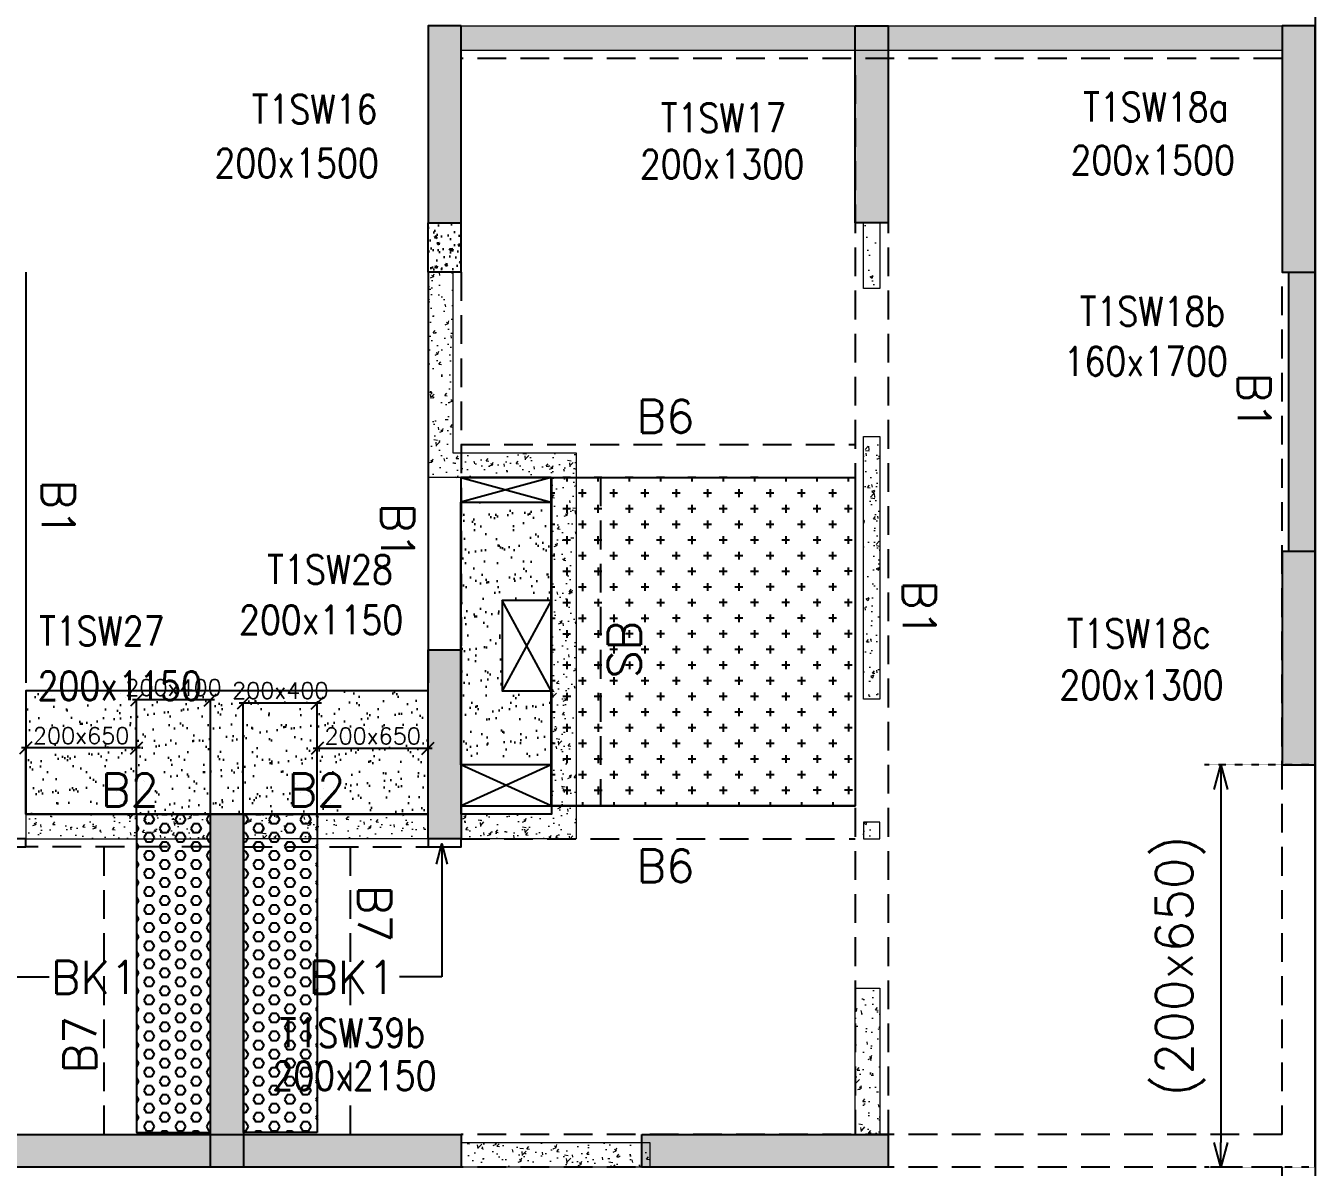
# Model space of a CAD drawing. Header units: millimetres. Extents: x 1078357 to 2594950, y -4969473 to -4636555.
# Drawn here: x 1266897 to 1274748, y -4659484 to -4652534 of the extents above; entities that cross this region are included whole.
import ezdxf

# ---------------------------------------------------------------- set-up
doc = ezdxf.new("R2010")
doc.units = ezdxf.units.MM
doc.header["$PDMODE"] = 35
for name, pattern in [('CENTER', [2, 1.25, -0.25, 0.25, -0.25]), ('CONTINOUS', [0]), ('DOT', [0.25, 0, -0.25]), ('HIDDEN', [0.375, 0.25, -0.125]), ('New Retail block$0$CONTINOUS', [0])]:
    doc.linetypes.add(name, pattern=pattern)
doc.layers.get('0').update_dxf_attribs({"lineweight": 0})
doc.layers.get('Defpoints').update_dxf_attribs({"lineweight": 0})
for name, color, linetype, lineweight in [('A-_ANOTDIMA_D-', 6, 'Continuous', 13), ('COL. NO.', 30, 'Continuous', 25), ('COL. SIZE', 7, 'Continuous', 25), ('DIM', 9, 'Continuous', 25), ('HATCH', 8, 'Continuous', 30), ('RCC UPSTAND', 43, 'Continuous', 30), ('S-NON STR RCC WALL', 8, 'Continuous', 0)]:
    doc.layers.add(name, color=color, linetype=linetype, lineweight=lineweight)
for name, color, linetype in [('B-200x325', 201, 'HIDDEN'), ('B-200x375', 41, 'HIDDEN'), ('B-200x450', 52, 'HIDDEN'), ('B-200x650', 241, 'HIDDEN'), ('B-300xSLAB THK.', 151, 'Continuous'), ('BK1-200x650', 241, 'HIDDEN'), ('DC BEAM NO.', 7, 'Continuous'), ('DROP SLAB', 8, 'Continuous'), ('EXPANSION JOINT', 10, 'HIDDEN'), ('NON STR. RCC WALL', 6, 'Continuous'), ('S-COLUMN_SHEAR WALL', 1, 'Continuous'), ('S-DIM', 2, 'Continuous'), ('S-PROJECTION', 54, 'New Retail block$0$CONTINOUS'), ('SLAB FOLD', 8, 'Continuous'), ('UP TO 3FRS', 1, 'Continuous')]:
    doc.layers.add(name, color=color, linetype=linetype)
doc.styles.add('Roman', font='romans')
doc.styles.add('ROMANS', font='romans.shx', dxfattribs={"width": 0.85})
doc.dimstyles.new('HARESH', dxfattribs={"dimtxt": 150, "dimasz": 75, "dimexe": 0, "dimexo": 0, "dimgap": 25, "dimtad": 1, "dimdec": 0, "dimdsep": 46, "dimtxsty": 'Roman', "dimblk": 'OBLIQUE', "dimcen": 225, "dimdle": 25, "dimclrd": 2, "dimclre": 2, "dimclrt": 7, "dimadec": 8, "dimazin": 1, "dimtfac": 1, "dimtdec": 0, "dimtmove": 0, "dimatfit": 0, "dimfxl": 1, "dimlwd": -1, "dimlwe": -1, "dimarcsym": 0})
pattern_1 = [(50, (-5109198.82, 23483864.79), (182.184669, -15.93908554), [19.05, -209.55]), (355, (-5109198.82, 23483864.79), (-35.2434214, 191.0568452), [15.24, -167.6405842]), (100.4514447, (-5109183.63, 23483863.46), (146.9412471, 175.1177519), [16.1900088, -178.0902446]), (46.1842, (-5109198.82, 23483915.59), (271.0790409, -42.042328), [28.575, -314.325]), (96.6355576, (-5109176.23, 23483912.08), (237.404134, 247.4261246), [24.2850231, -267.1356082]), (351.1841512, (-5109198.82, 23483915.6), (237.404134, 247.4261246), [22.859967, -251.459732]), (21, (-5109173.42, 23483902.89), (151.6143913, -102.2651982), [19.05, -209.55]), (326, (-5109173.42, 23483902.89), (61.8020283, 184.1879661), [15.24, -167.64]), (71.451445, (-5109160.78, 23483894.36), (213.4164193, 81.9227689), [16.1900088, -178.0899376]), (37.5, (-5109198.816, 23483864.786), (3.08860325, 84.55503887), [0, -165.608, 0, -170.18, 0, -168.275]), (7.5, (-5109198.82, 23483864.79), (66.8196625, 100.18057482), [0, -97.028, 0, -161.798, 0, -64.135]), (327.5, (-5109255.46, 23483864.786), (135.59059517, -5.728744), [0, -63.5, 0, -198.12, 0, -262.89]), (317.5, (-5109280.86, 23483864.79), (148.1291814, 25.42649103), [0, -82.55, 0, -131.572, 0, -186.69])]
pattern_2 = [(180, (1232896.74, -4470529.36), (-7e-15, -54.992613), [31.75, -63.5]), (300, (1232896.74, -4470529.36), (47.625, 27.496307), [31.75, -63.5]), (240, (1232864.99, -4470529.36), (47.625, -27.496307), [31.75, -63.5])]

# ---------------------------------------------------------------- blocks, each defined once
blk = doc.blocks.new('_Open30')
at = {"color": 0, "linetype": 'ByBlock', "lineweight": -2}
for p, q in [((-1, 0.268), (0, 0)), ((0, 0), (-1, -0.268)), ((0, 0), (-1, 0))]:
    blk.add_line(p, q, dxfattribs=at)
blk = doc.blocks.new('*D1226')
at = {"layer": 'Defpoints', "color": 0, "linetype": 'CONTINOUS', "ltscale": 0.5, "transparency": 16777216}
for p in [(1274746.9, -4657034.3, 0), (1274172.9, -4659484.3), (1274746.9, -4659484.3, 0)]:
    blk.add_point(p, dxfattribs=at)
at = {"layer": 'S-DIM', "color": 2, "linetype": 'DOT', "ltscale": 0.5, "transparency": 16777216}
for p, q in [((1274746.9, -4657034.3), (1274072.9, -4657034.3)), ((1274746.9, -4659484.3), (1274072.9, -4659484.3))]:
    blk.add_line(p, q, dxfattribs=at)
at = {"layer": 'S-DIM', "color": 2, "linetype": 'CONTINOUS', "ltscale": 0.5, "transparency": 16777216}
blk.add_line((1274172.9, -4657184.3), (1274172.9, -4659334.3), dxfattribs=at)
at = {"layer": 'S-DIM', "color": 2, "linetype": 'CONTINOUS', "ltscale": 0.5, "transparency": 16777216, "xscale": 150, "yscale": 150, "zscale": 150}
for p, rotation in [((1274172.9, -4657034.3), 90), ((1274172.9, -4659484.3), 270)]:
    blk.add_blockref('_Open30', p, dxfattribs=dict(at, rotation=rotation))
at = {"layer": 'S-DIM', "color": 7, "linetype": 'CONTINOUS', "ltscale": 0.5, "transparency": 16777216, "insert": (1273926.4, -4658259.3), "char_height": 225, "attachment_point": 5, "rotation": 90, "style": 'Roman'}
blk.add_mtext('(200x650)', dxfattribs=at)
blk = doc.blocks.new('_Oblique')
at = {"color": 0, "linetype": 'ByBlock', "lineweight": -2}
blk.add_line((-0.5, -0.5), (0.5, 0.5), dxfattribs=at)
blk = doc.blocks.new('*D1268')
at = {"layer": 'Defpoints', "color": 0, "ltscale": 700, "transparency": 16777216}
for p in [(1267571.3, -4656638.8), (1267571.3, -4657333.8, 0), (1268021.4, -4657333.8, 0)]:
    blk.add_point(p, dxfattribs=at)
at = {"layer": 'DIM', "color": 2, "ltscale": 700, "transparency": 16777216}
for p, q in [((1268046.4, -4656638.8), (1267546.3, -4656638.8)), ((1267571.3, -4657333.8), (1267571.3, -4656638.8)), ((1268021.4, -4657333.8), (1268021.4, -4656638.8))]:
    blk.add_line(p, q, dxfattribs=at)
at = {"layer": 'DIM', "color": 2, "ltscale": 700, "transparency": 16777216, "xscale": 75, "yscale": 75, "zscale": 75, "rotation": 180}
blk.add_blockref('_Oblique', (1267571.3, -4656638.8), dxfattribs=at)
at = {"layer": 'DIM', "color": 2, "ltscale": 700, "transparency": 16777216, "xscale": 75, "yscale": 75, "zscale": 75}
blk.add_blockref('_Oblique', (1268021.4, -4656638.8), dxfattribs=at)
at = {"layer": 'DIM', "color": 7, "ltscale": 700, "transparency": 16777216, "insert": (1267796.3, -4656563.8), "char_height": 150, "attachment_point": 5, "style": 'Roman'}
blk.add_mtext('{\\H0.666667x;200x400}', dxfattribs=at)
blk = doc.blocks.new('*D1269')
at = {"layer": 'Defpoints', "color": 0, "ltscale": 700, "transparency": 16777216}
for p in [(1266896.6, -4656931.8), (1266896.6, -4657333.8, 0), (1267571.3, -4657333.8, 0)]:
    blk.add_point(p, dxfattribs=at)
at = {"layer": 'DIM', "color": 2, "ltscale": 700, "transparency": 16777216}
for p, q in [((1267596.3, -4656931.8), (1266871.6, -4656931.8)), ((1266896.6, -4657333.8), (1266896.6, -4656931.8)), ((1267571.3, -4657333.8), (1267571.3, -4656931.8))]:
    blk.add_line(p, q, dxfattribs=at)
at = {"layer": 'DIM', "color": 2, "ltscale": 700, "transparency": 16777216, "xscale": 75, "yscale": 75, "zscale": 75, "rotation": 180}
blk.add_blockref('_Oblique', (1266896.6, -4656931.8), dxfattribs=at)
at = {"layer": 'DIM', "color": 2, "ltscale": 700, "transparency": 16777216, "xscale": 75, "yscale": 75, "zscale": 75}
blk.add_blockref('_Oblique', (1267571.3, -4656931.8), dxfattribs=at)
at = {"layer": 'DIM', "color": 7, "ltscale": 700, "transparency": 16777216, "insert": (1267233.9, -4656856.8), "char_height": 150, "attachment_point": 5, "style": 'Roman'}
blk.add_mtext('{\\H0.666667x;200x650}', dxfattribs=at)
blk = doc.blocks.new('*D1270')
at = {"layer": 'Defpoints', "color": 0, "ltscale": 700, "transparency": 16777216}
for p in [(1268671.5, -4656657.1), (1268221.4, -4657333.8, 0), (1268671.5, -4657333.8, 0)]:
    blk.add_point(p, dxfattribs=at)
at = {"layer": 'DIM', "color": 2, "ltscale": 700, "transparency": 16777216}
for p, q in [((1268196.4, -4656657.1), (1268696.5, -4656657.1)), ((1268221.4, -4657333.8), (1268221.4, -4656657.1)), ((1268671.5, -4657333.8), (1268671.5, -4656657.1))]:
    blk.add_line(p, q, dxfattribs=at)
at = {"layer": 'DIM', "color": 2, "ltscale": 700, "transparency": 16777216, "xscale": 75, "yscale": 75, "zscale": 75, "rotation": 180}
blk.add_blockref('_Oblique', (1268221.4, -4656657.1), dxfattribs=at)
at = {"layer": 'DIM', "color": 2, "ltscale": 700, "transparency": 16777216, "xscale": 75, "yscale": 75, "zscale": 75}
blk.add_blockref('_Oblique', (1268671.5, -4656657.1), dxfattribs=at)
at = {"layer": 'DIM', "color": 7, "ltscale": 700, "transparency": 16777216, "insert": (1268446.5, -4656582.1), "char_height": 150, "attachment_point": 5, "style": 'Roman'}
blk.add_mtext('{\\H0.666667x;200x400}', dxfattribs=at)
blk = doc.blocks.new('*D1271')
at = {"layer": 'Defpoints', "color": 0, "ltscale": 700, "transparency": 16777216}
for p in [(1269346.4, -4656933.8), (1268671.5, -4657333.8, 0), (1269346.4, -4657333.8, 0)]:
    blk.add_point(p, dxfattribs=at)
at = {"layer": 'DIM', "color": 2, "ltscale": 700, "transparency": 16777216}
for p, q in [((1268646.5, -4656933.8), (1269371.4, -4656933.8)), ((1268671.5, -4657333.8), (1268671.5, -4656933.8)), ((1269346.4, -4657333.8), (1269346.4, -4656933.8))]:
    blk.add_line(p, q, dxfattribs=at)
at = {"layer": 'DIM', "color": 2, "ltscale": 700, "transparency": 16777216, "xscale": 75, "yscale": 75, "zscale": 75, "rotation": 180}
blk.add_blockref('_Oblique', (1268671.5, -4656933.8), dxfattribs=at)
at = {"layer": 'DIM', "color": 2, "ltscale": 700, "transparency": 16777216, "xscale": 75, "yscale": 75, "zscale": 75}
blk.add_blockref('_Oblique', (1269346.4, -4656933.8), dxfattribs=at)
at = {"layer": 'DIM', "color": 7, "ltscale": 700, "transparency": 16777216, "insert": (1269009, -4656858.8), "char_height": 150, "attachment_point": 5, "style": 'Roman'}
blk.add_mtext('{\\H0.666667x;200x650}', dxfattribs=at)
blk = doc.blocks.new('G$CD63B60BD')
at = {"layer": 'COL. NO.', "linetype": 'Continuous', "style": 'ROMANS', "width": 0.85}
for s, p in [('T1SW16', (38076.4, 15305.4, -320.4)), ('T1SW18a', (43137.8, 15318.2, 0)), ('T1SW17', (40566.2, 15252.6, -320.4)), ('T1SW18b', (43117.5, 14073.9, 0)), ('T1SW28', (38170.5, 12502.6, -320.4)), ('T1SW27', (36780.5, 12127.3, -320.4)), ('T1SW18c', (43037.6, 12112.7, 0)), ('T1SW39b', (38246.6, 9681, -320.4))]:
    blk.add_text(s, height=175, dxfattribs=at).set_placement(p)
at = {"layer": 'COL. SIZE', "linetype": 'Continuous', "style": 'ROMANS', "width": 0.85}
for s, p in [('200x1500', (43061, 14995, 0)), ('200x1500', (37849, 14976.4, -320.4)), ('200x1300', (40438.9, 14969.9, -320.4)), ('160x1700', (43018.5, 13769.5, 0)), ('200x1150', (37998, 12194.9, -320.4)), ('200x1150', (36771.5, 11794.2, -320.4)), ('200x1300', (42993, 11798.6, 0)), ('200x2150', (38200.9, 9419.4, -320.4))]:
    blk.add_text(s, height=175, dxfattribs=at).set_placement(p)

msp = doc.modelspace()

# ---------------------------------------------------------------- hatches: boundary and pattern name
at = {"layer": 'DROP SLAB'}
h = msp.add_hatch(dxfattribs=at)
h.set_pattern_fill('CROSS', color=8, scale=15, angle=179.96921)
h.set_pattern_definition([(180.03079016, (-2034220.15, 9385172.05), (-95.1987999, -95.3011726), [47.625, -142.875]), (270.03079016, (-2034243.98, 9385195.85), (95.3011726, -95.1987999), [47.625, -142.875])])
h.paths.add_polyline_path([(1270096.6, -4655284.7), (1271946.6, -4655284.7), (1271946.6, -4657284.5), (1270096.6, -4657284.5)])
at = {"layer": 'HATCH'}
h = msp.add_hatch(dxfattribs=at)
h.set_pattern_fill('AR-SAND', color=8, scale=3, angle=179.97015)
h.set_pattern_definition([(37.47015413, (-3765336.41, 18703074.26), (-4.72361136, 146.8264517), [0, -115.824, 0, -129.54, 0, -123.825]), (7.4701541, (-3765336.4, 18703074.26), (134.9689868, 214.9772528), [0, -62.484, 0, -104.394, 0, -40.005]), (327.4701541, (-3765430.13, 18703074.31), (237.2979035, 0.3075449), [0, -38.1, 0, -137.16, 0, -179.07]), (317.4701541, (-3765430.13, 18703074.3), (229.1017424, 66.759465), [0, -19.05, 0, -89.916, 0, -102.87])])
h.paths.add_polyline_path([(1269546.6, -4655434.4), (1270096.6, -4655434.4), (1270096.6, -4656034.4), (1269796.6, -4656034.4), (1269796.6, -4656584.4), (1270096.6, -4656584.3), (1270096.6, -4657034.4), (1269546.6, -4657034.4)])
h = msp.add_hatch(dxfattribs=at)
h.set_pattern_fill('AR-SAND', color=8, scale=3, angle=179.97015)
h.set_pattern_definition([(37.4701541, (-2728061.36, 14019004.98), (-4.72361136, 146.8264517), [0, -115.824, 0, -129.54, 0, -123.825]), (7.4701541, (-2728061.36, 14019004.98), (134.9689868, 214.9772528), [0, -62.484, 0, -104.394, 0, -40.005]), (327.4701541, (-2728155.09, 14019005.03), (237.2979035, 0.3075449), [0, -38.1, 0, -137.16, 0, -179.07]), (317.4701541, (-2728155.1, 14019005.03), (229.1017424, 66.759465), [0, -19.05, 0, -89.916, 0, -102.87])])
h.paths.add_polyline_path([(1269346.9, -4656584.3), (1266896.9, -4656584.3), (1266896.9, -4657334.3), (1269346.9, -4657334.3)])
at = {"layer": 'RCC UPSTAND'}
h = msp.add_hatch(dxfattribs=at)
h.set_pattern_fill('AR-CONC', color=8, scale=20, angle=90)
h.set_pattern_definition([(140, (-1938653.44, -7192478.82), (12.550427, 143.4520365), [15, -165]), (85, (-1938653.44, -7192478.82), (-150.438427, -27.7502667), [12, -132]), (190.4514445, (-1938652.39, -7192466.86), (-137.887998, 115.7017693), [12.7480384, -140.2284224]), (136.1842, (-1938693.44, -7192478.82), (33.103856, 213.448266), [22.5, -247.5]), (186.6356355, (-1938690.68, -7192461.03), (-194.82372, 186.932389), [19.122068, -210.342752]), (81.184164, (-1938693.44, -7192478.82), (-194.82372, 186.932389), [18, -198]), (111, (-1938683.44, -7192458.82), (80.523778, 119.3814104), [15, -165]), (56, (-1938683.44, -7192458.82), (-145.030009, 48.6630664), [12, -132]), (161.4514447, (-1938676.73, -7192448.87), (-64.5062306, 168.0444753), [12.748038, -140.2284224]), (127.5, (-1938653.44, -7192478.816), (-66.57877077, 2.43197106), [0, -130.4, 0, -134, 0, -132.5]), (97.5, (-1938653.44, -7192478.816), (-78.8823424, 52.6139075), [0, -76.4, 0, -127.4, 0, -50.5]), (57.5, (-1938653.44, -7192523.416), (4.51097435, 106.7644872), [0, -50, 0, -156, 0, -207]), (47.5, (-1938653.44, -7192543.42), (-20.0209965, 116.6372339), [0, -65, 0, -103.6, 0, -147])])
h.paths.add_polyline_path([(1269546.6, -4653734.3), (1269546.6, -4654034.3), (1269346.7, -4654034.3), (1269346.7, -4653734.3)])
at = {"layer": 'S-COLUMN_SHEAR WALL', "lineweight": 25}
h = msp.add_hatch(color=1, dxfattribs=at)
h.dxf.hatch_style = 1
h.paths.add_polyline_path([(1269346.7, -4653734.4), (1269346.7, -4652534.4), (1269546.7, -4652534.4), (1269546.7, -4653734.4)])
h = msp.add_hatch(color=1, dxfattribs=at)
h.dxf.hatch_style = 1
h.paths.add_polyline_path([(1271946.7, -4653734.4), (1272146.7, -4653734.4), (1272146.7, -4652534.4), (1271946.7, -4652534.4)])
h = msp.add_hatch(color=1, dxfattribs=at)
h.dxf.hatch_style = 1
h.paths.add_polyline_path([(1274746.7, -4652534.4), (1274546.7, -4652534.4), (1274546.7, -4654034.4), (1274746.7, -4654034.4)])
at = {"layer": 'S-COLUMN_SHEAR WALL', "lineweight": 25, "extrusion": (1.00316e-06, -2.11765e-11, 1)}
h = msp.add_hatch(color=1, dxfattribs=at)
h.dxf.hatch_style = 1
h.paths.add_polyline_path([(1274746.7, -4655734.4), (1274586.7, -4655734.4), (1274586.7, -4654034.4), (1274746.7, -4654034.4)])
at = {"layer": 'S-COLUMN_SHEAR WALL', "lineweight": 25}
h = msp.add_hatch(color=1, dxfattribs=at)
h.dxf.hatch_style = 1
h.paths.add_polyline_path([(1274546.7, -4657034.4), (1274746.7, -4657034.4), (1274746.7, -4655734.4), (1274546.7, -4655734.4)])
h = msp.add_hatch(color=1, dxfattribs=at)
h.dxf.hatch_style = 1
h.paths.add_polyline_path([(1269546.7, -4657484.4), (1269346.7, -4657484.4), (1269346.7, -4656334.4), (1269546.7, -4656334.4)])
h = msp.add_hatch(color=1, dxfattribs=at)
h.dxf.hatch_style = 1
h.paths.add_polyline_path([(1268021.7, -4657334.4), (1268221.7, -4657334.4), (1268221.7, -4659484.4), (1268021.7, -4659484.4)])
h = msp.add_hatch(color=1, dxfattribs=at)
h.dxf.hatch_style = 1
h.paths.add_polyline_path([(1270646.7, -4659284.4), (1272146.7, -4659284.4), (1272146.7, -4659484.4), (1270646.7, -4659484.4)])
at = {"layer": 'S-NON STR RCC WALL'}
h = msp.add_hatch(dxfattribs=at)
h.set_pattern_fill('AR-CONC', color=256, angle=180)
h.set_pattern_definition([(50, (-6206423.53, 28167883.97), (182.184669, -15.93908554), [19.05, -209.55]), (355, (-6206423.53, 28167883.97), (-35.2434214, 191.0568452), [15.24, -167.6405842]), (100.4514447, (-6206408.35, 28167882.64), (146.9412471, 175.1177519), [16.1900088, -178.0902446]), (46.1842, (-6206423.53, 28167934.77), (271.0790409, -42.042328), [28.575, -314.325]), (96.6355576, (-6206400.94, 28167931.27), (237.404134, 247.4261246), [24.2850231, -267.1356082]), (351.1841512, (-6206423.53, 28167934.77), (237.404134, 247.4261246), [22.859967, -251.459732]), (21, (-6206398.13, 28167922.07), (151.6143913, -102.2651982), [19.05, -209.55]), (326, (-6206398.13, 28167922.07), (61.8020283, 184.1879661), [15.24, -167.64]), (71.451445, (-6206385.5, 28167913.55), (213.4164193, 81.9227689), [16.1900088, -178.0899376]), (37.5, (-6206423.53, 28167883.97), (3.08860325, 84.55503887), [0, -165.608, 0, -170.18, 0, -168.275]), (7.5, (-6206423.53, 28167883.97), (66.8196625, 100.18057482), [0, -97.028, 0, -161.798, 0, -64.135]), (327.5, (-6206480.174, 28167883.97), (135.59059517, -5.72874399), [0, -63.5, 0, -198.12, 0, -262.89]), (317.5, (-6206505.57, 28167883.97), (148.1291814, 25.42649103), [0, -82.55, 0, -131.572, 0, -186.69])])
h.paths.add_polyline_path([(1269549.8, -4652534.4), (1274546.9, -4652534.4), (1274546.9, -4652684.4), (1269549.8, -4652684.4)])
h = msp.add_hatch(dxfattribs=at)
h.set_pattern_fill('AR-CONC', color=256, angle=180)
h.set_pattern_definition([(50, (1272059.94, -4520415.37), (182.18467, -15.93909), [19.05, -209.55]), (355, (1272059.94, -4520415.37), (-35.24342, 191.05685), [15.24, -167.64058]), (100.45144, (1272075.12, -4520416.7), (146.94125, 175.11775), [16.19, -178.09024]), (46.1842, (1272059.94, -4520364.57), (271.07904, -42.04233), [28.575, -314.325]), (96.63556, (1272082.53, -4520368.08), (237.40413, 247.4261), [24.285, -267.1356]), (351.18415, (1272059.94, -4520364.57), (237.40413, 247.4261), [22.85997, -251.45973]), (21, (1272085.34, -4520377.27), (151.61439, -102.2652), [19.05, -209.55]), (326, (1272085.34, -4520377.27), (61.80203, 184.18797), [15.24, -167.64]), (71.45144, (1272097.98, -4520385.8), (213.41642, 81.92277), [16.19, -178.08994]), (37.5, (1272059.94, -4520415.374), (3.088603, 84.55504), [0, -165.608, 0, -170.18, 0, -168.275]), (7.5, (1272059.94, -4520415.37), (66.81966, 100.180575), [0, -97.028, 0, -161.798, 0, -64.135]), (327.5, (1272003.3, -4520415.374), (135.590595, -5.728744), [0, -63.5, 0, -198.12, 0, -262.89]), (317.5, (1271977.9, -4520415.37), (148.12918, 25.42649), [0, -82.55, 0, -131.572, 0, -186.69])])
h.paths.add_polyline_path([(1271996.9, -4653734.4), (1272096.9, -4653734.4), (1272096.9, -4654134.4), (1271996.9, -4654134.4)])
h = msp.add_hatch(dxfattribs=at)
h.set_pattern_fill('AR-CONC', color=256, angle=180)
h.set_pattern_definition(pattern_1)
h.paths.add_polyline_path([(1270246.9, -4655134.4), (1270246.9, -4657484.4), (1269546.9, -4657484.4), (1269546.9, -4657334.4), (1270096.9, -4657334.4), (1270096.9, -4655284.4), (1269346.9, -4655284.4), (1269346.9, -4654034.3), (1269496.9, -4654034.3), (1269496.9, -4655134.4)])
h = msp.add_hatch(dxfattribs=at)
h.set_pattern_fill('AR-CONC', color=256, angle=180)
h.set_pattern_definition([(50, (2369284.66, -9204434.56), (182.184669, -15.9390855), [19.05, -209.55]), (355, (2369284.66, -9204434.56), (-35.2434214, 191.056845), [15.24, -167.640584]), (100.4514447, (2369299.84, -9204435.89), (146.941247, 175.117752), [16.190009, -178.0902446]), (46.1842, (2369284.66, -9204383.76), (271.079041, -42.042328), [28.575, -314.325]), (96.6355576, (2369307.25, -9204387.26), (237.404134, 247.426125), [24.285023, -267.135608]), (351.184151, (2369284.66, -9204383.76), (237.404134, 247.426125), [22.859967, -251.459732]), (21, (2369310.06, -9204396.46), (151.6143913, -102.265198), [19.05, -209.55]), (326, (2369310.06, -9204396.46), (61.802028, 184.187966), [15.24, -167.64]), (71.451445, (2369322.7, -9204404.98), (213.416419, 81.922769), [16.190009, -178.0899376]), (37.5, (2369284.66, -9204434.56), (3.08860325, 84.5550389), [0, -165.608, 0, -170.18, 0, -168.275]), (7.5, (2369284.66, -9204434.56), (66.8196625, 100.1805748), [0, -97.028, 0, -161.798, 0, -64.135]), (327.5, (2369228.016, -9204434.56), (135.5905952, -5.728744), [0, -63.5, 0, -198.12, 0, -262.89]), (317.5, (2369202.62, -9204434.56), (148.1291814, 25.426491), [0, -82.55, 0, -131.572, 0, -186.69])])
h.paths.add_polyline_path([(1271996.9, -4655034.4), (1272096.9, -4655034.4), (1272096.9, -4656634.4), (1271996.9, -4656634.4)])
h = msp.add_hatch(dxfattribs=at)
h.set_pattern_fill('AR-CONC', color=256)
h.set_pattern_definition(pattern_1)
h.paths.add_polyline_path([(1268021.9, -4657334.4), (1266896.9, -4657334.4), (1266896.9, -4657484.4), (1268021.9, -4657484.4)])
h = msp.add_hatch(dxfattribs=at)
h.set_pattern_fill('AR-CONC', color=256, angle=180)
h.set_pattern_definition(pattern_1)
h.paths.add_polyline_path([(1268221.9, -4657334.4), (1269346.9, -4657334.4), (1269346.9, -4657484.4), (1268221.9, -4657484.4)])
h = msp.add_hatch(dxfattribs=at)
h.set_pattern_fill('AR-CONC', color=256, angle=180)
h.set_pattern_definition([(50, (2369271.44, -9205799.23), (182.184669, -15.9390855), [19.05, -209.55]), (355, (2369271.44, -9205799.23), (-35.2434214, 191.056845), [15.24, -167.640584]), (100.4514447, (2369286.63, -9205800.55), (146.941247, 175.117752), [16.190009, -178.0902446]), (46.1842, (2369271.44, -9205748.43), (271.079041, -42.042328), [28.575, -314.325]), (96.6355576, (2369294.03, -9205751.93), (237.404134, 247.426125), [24.285023, -267.135608]), (351.184151, (2369271.44, -9205748.43), (237.404134, 247.426125), [22.859967, -251.459732]), (21, (2369296.84, -9205761.13), (151.6143913, -102.265198), [19.05, -209.55]), (326, (2369296.84, -9205761.13), (61.802028, 184.187966), [15.24, -167.64]), (71.451445, (2369309.48, -9205769.65), (213.416419, 81.922769), [16.190009, -178.0899376]), (37.5, (2369271.444, -9205799.226), (3.08860325, 84.5550389), [0, -165.608, 0, -170.18, 0, -168.275]), (7.5, (2369271.44, -9205799.23), (66.8196625, 100.1805748), [0, -97.028, 0, -161.798, 0, -64.135]), (327.5, (2369214.8, -9205799.226), (135.5905952, -5.728744), [0, -63.5, 0, -198.12, 0, -262.89]), (317.5, (2369189.4, -9205799.23), (148.1291814, 25.426491), [0, -82.55, 0, -131.572, 0, -186.69])])
h.paths.add_polyline_path([(1271996.9, -4657484.4), (1272096.9, -4657484.4), (1272096.9, -4657384.4), (1271996.9, -4657384.4)])
h = msp.add_hatch(dxfattribs=at)
h.set_pattern_fill('AR-CONC', color=256, angle=180)
h.set_pattern_definition([(50, (-6179588.28, 28167883.97), (182.184669, -15.93908554), [19.05, -209.55]), (355, (-6179588.28, 28167883.97), (-35.2434214, 191.0568452), [15.24, -167.6405842]), (100.4514447, (-6179573.1, 28167882.64), (146.9412471, 175.1177519), [16.1900088, -178.0902446]), (46.1842, (-6179588.28, 28167934.77), (271.0790409, -42.042328), [28.575, -314.325]), (96.6355576, (-6179565.7, 28167931.26), (237.404134, 247.4261246), [24.2850231, -267.1356082]), (351.1841512, (-6179588.28, 28167934.77), (237.404134, 247.4261246), [22.859967, -251.459732]), (21, (-6179562.88, 28167922.07), (151.6143913, -102.2651982), [19.05, -209.55]), (326, (-6179562.88, 28167922.07), (61.8020283, 184.1879661), [15.24, -167.64]), (71.451445, (-6179550.25, 28167913.54), (213.4164193, 81.9227689), [16.1900088, -178.0899376]), (37.5, (-6179588.284, 28167883.966), (3.08860325, 84.55503887), [0, -165.608, 0, -170.18, 0, -168.275]), (7.5, (-6179588.28, 28167883.97), (66.8196625, 100.18057482), [0, -97.028, 0, -161.798, 0, -64.135]), (327.5, (-6179644.926, 28167883.966), (135.59059517, -5.72874399), [0, -63.5, 0, -198.12, 0, -262.89]), (317.5, (-6179670.33, 28167883.97), (148.1291814, 25.42649103), [0, -82.55, 0, -131.572, 0, -186.69])])
h.paths.add_polyline_path([(1271946.9, -4658394.4), (1272096.9, -4658394.4), (1272096.9, -4659284.3), (1271946.9, -4659284.3)])
h = msp.add_hatch(dxfattribs=at)
h.set_pattern_fill('AR-CONC', color=256)
h.set_pattern_definition([(50, (-6206423.53, 28167883.97), (182.184669, -15.93908554), [19.05, -209.55]), (355, (-6206423.53, 28167883.97), (-35.2434214, 191.0568452), [15.24, -167.6405842]), (100.4514447, (-6206408.35, 28167882.64), (146.9412471, 175.1177519), [16.1900088, -178.0902446]), (46.1842, (-6206423.53, 28167934.77), (271.0790409, -42.042328), [28.575, -314.325]), (96.6355576, (-6206400.94, 28167931.27), (237.404134, 247.4261246), [24.2850231, -267.1356082]), (351.1841512, (-6206423.53, 28167934.77), (237.404134, 247.4261246), [22.859967, -251.459732]), (21, (-6206398.13, 28167922.07), (151.6143913, -102.2651982), [19.05, -209.55]), (326, (-6206398.13, 28167922.07), (61.8020283, 184.1879661), [15.24, -167.64]), (71.451445, (-6206385.5, 28167913.55), (213.4164193, 81.9227689), [16.1900088, -178.0899376]), (37.5, (-6206423.53, 28167883.97), (3.08860325, 84.55503887), [0, -165.608, 0, -170.18, 0, -168.275]), (7.5, (-6206423.53, 28167883.97), (66.8196625, 100.18057482), [0, -97.028, 0, -161.798, 0, -64.135]), (327.5, (-6206480.174, 28167883.97), (135.59059517, -5.72874399), [0, -63.5, 0, -198.12, 0, -262.89]), (317.5, (-6206505.57, 28167883.97), (148.1291814, 25.42649103), [0, -82.55, 0, -131.572, 0, -186.69])])
h.paths.add_polyline_path([(1269546.9, -4659334.4), (1270696.9, -4659334.4), (1270696.9, -4659484.4), (1269546.9, -4659484.4)])
at = {"layer": 'SLAB FOLD', "ltscale": 1000}
h = msp.add_hatch(dxfattribs=at)
h.set_pattern_fill('HEX', color=8, scale=10, angle=180)
h.set_pattern_definition(pattern_2)
h.paths.add_polyline_path([(1268021.7, -4659273.8), (1267571.7, -4659273.8), (1267571.7, -4657334.4), (1268021.7, -4657334.4)])
h = msp.add_hatch(dxfattribs=at)
h.set_pattern_fill('HEX', color=8, scale=10, angle=180)
h.set_pattern_definition(pattern_2)
h.paths.add_polyline_path([(1268222.1, -4659273.8), (1268672.1, -4659273.8), (1268672.1, -4657334.4), (1268222.1, -4657334.4)])
at = {"layer": 'UP TO 3FRS', "lineweight": 25}
h = msp.add_hatch(color=4, dxfattribs=at)
h.dxf.hatch_style = 1
h.paths.add_polyline_path([(1266696.7, -4659284.4), (1269546.7, -4659284.4), (1269546.7, -4659484.4), (1266696.7, -4659484.4)])

# ---------------------------------------------------------------- linework, layer by layer
at = {"color": 2, "linetype": 'CENTER', "ltscale": 700, "elevation": 0}
msp.add_lwpolyline([(1268021.7, -4657334.4), (1268221.7, -4657334.4), (1268221.7, -4659284.4), (1268021.7, -4659284.4)], close=True, dxfattribs=at)
at = {"layer": 'B-200x325', "ltscale": 700}
for p, q in [((1269546.5, -4655084.7, 0), (1271946.5, -4655084.7, 0)), ((1269546.7, -4657484.5, 0), (1271946.5, -4657484.5, 0))]:
    msp.add_line(p, q, dxfattribs=at)
at = {"layer": 'B-200x325', "linetype": 'Continuous', "ltscale": 700}
for p, q in [((1269546.5, -4655284.7, 0), (1271946.5, -4655284.7, 0)), ((1269546.7, -4657284.5, 0), (1271946.5, -4657284.5, 0))]:
    msp.add_line(p, q, dxfattribs=at)
at = {"layer": 'B-200x375', "ltscale": 700}
for p, q in [((1267371.4, -4657534.5, 0), (1267371.4, -4659284.5, 0)), ((1268871.7, -4657534.5, 0), (1268871.7, -4659284.5, 0))]:
    msp.add_line(p, q, dxfattribs=at)
at = {"layer": 'B-200x375', "linetype": 'Continuous', "ltscale": 700}
for p, q in [((1267571.4, -4657534.5, 0), (1267571.4, -4659273.8, 0)), ((1268671.7, -4657534.5, 0), (1268671.7, -4659273.8, 0))]:
    msp.add_line(p, q, dxfattribs=at)
at = {"layer": 'B-200x450', "linetype": 'HIDDEN', "ltscale": 500}
msp.add_line((1274546.9, -4661484.4, 0), (1274546.9, -4659484.3, 0), dxfattribs=at)
at = {"layer": 'B-200x650', "linetype": 'HIDDEN', "ltscale": 700}
for p, q in [((1274546.9, -4652734.4, 0), (1269546.9, -4652734.4, 0)), ((1271946.9, -4652834.4, 0), (1271946.9, -4659284.3, 0)), ((1272146.9, -4652834.4, 0), (1272146.9, -4659284.3, 0)), ((1269546.9, -4654034.3, 0), (1269546.9, -4656534.4, 0)), ((1274546.9, -4659284.3, 0), (1274546.9, -4654034.3, 0)), ((1268021.9, -4657534.3, 0), (1266896.9, -4657534.3, 0)), ((1268221.9, -4657534.3, 0), (1269346.9, -4657534.3, 0)), ((1274546.9, -4659284.3, 0), (1269546.9, -4659284.3, 0)), ((1274546.9, -4659484.3, 0), (1269546.9, -4659484.3, 0))]:
    msp.add_line(p, q, dxfattribs=at)
at = {"layer": 'B-200x650', "linetype": 'CONTINOUS', "ltscale": 700}
for p, q in [((1266896.9, -4654034.3, 0), (1266896.9, -4656534.4, 0)), ((1269346.9, -4654034.3, 0), (1269346.9, -4656534.4, 0)), ((1274746.9, -4659484.3, 0), (1274746.9, -4654034.3, 0)), ((1274746.9, -4656534.4, 0), (1274747.6, -4656534.4, 0)), ((1269346.9, -4657334.3, 0), (1266896.9, -4657334.3, 0))]:
    msp.add_line(p, q, dxfattribs=at)
at = {"layer": 'B-200x650', "ltscale": 700}
msp.add_line((1274746.9, -4656334.4, 0), (1274747.6, -4656334.4, 0), dxfattribs=at)
at = {"layer": 'B-300xSLAB THK.', "linetype": 'HIDDEN', "ltscale": 700}
for p, q in [((1270096.5, -4655284.9, 0), (1270096.5, -4657284.7, 0)), ((1270396.5, -4655284.9, 0), (1270396.5, -4657284.7, 0))]:
    msp.add_line(p, q, dxfattribs=at)
at = {"layer": 'BK1-200x650', "linetype": 'Continuous', "ltscale": 700, "elevation": 0}
for points in [[(1266896.9, -4657484.4), (1266696.9, -4657484.4), (1266696.9, -4657534.6), (1266896.9, -4657534.6)], [(1269546.9, -4657484.4), (1269346.9, -4657484.4), (1269346.9, -4657534.6), (1269546.9, -4657534.6)]]:
    msp.add_lwpolyline(points, close=True, dxfattribs=at)
at = {"layer": 'DROP SLAB', "color": 3, "linetype": 'CONTINOUS', "ltscale": 500}
for p, q in [((1269546.6, -4655284.4, 0), (1270096.6, -4655434.4, 0)), ((1270095.7, -4655284.6, 0), (1269546.6, -4655434.4, 0)), ((1270096.6, -4656034.4, 0), (1269796.6, -4656584.4, 0)), ((1270096.6, -4656584.4, 0), (1269796.6, -4656034.4, 0)), ((1270096.6, -4657284.4, 0), (1269546.6, -4657034.4, 0)), ((1270096.6, -4657034.4, 0), (1269546.7, -4657284.4, 0))]:
    msp.add_line(p, q, dxfattribs=at)
at = {"layer": 'DROP SLAB', "color": 3, "linetype": 'CONTINOUS', "ltscale": 500, "elevation": 0}
for points in [[(1270096.6, -4655284.6), (1269546.6, -4655284.6), (1269546.6, -4655434.4), (1270096.6, -4655434.4)], [(1269546.9, -4655284.4), (1270096.9, -4655284.4), (1270096.9, -4657334.4), (1269546.9, -4657334.4)], [(1270096.6, -4655284.7), (1271946.6, -4655284.7), (1271946.6, -4657284.5), (1270096.6, -4657284.5)], [(1270096.6, -4656034.4), (1269796.6, -4656034.4), (1269796.6, -4656584.4), (1270096.6, -4656584.4)], [(1270096.6, -4657034.4), (1269546.7, -4657034.4), (1269546.7, -4657284.4), (1270096.6, -4657284.4)]]:
    msp.add_lwpolyline(points, close=True, dxfattribs=at)
at = {"layer": 'EXPANSION JOINT'}
msp.add_line((1274746.9, -4649794.4, 0), (1274746.9, -4670126.9, 0), dxfattribs=at)
msp.add_line((1274746.9, -4649794.4, 0), (1274746.9, -4670126.9, 0), dxfattribs=at)
at = {"layer": 'NON STR. RCC WALL', "elevation": 0}
msp.add_lwpolyline([(1269546.6, -4653734.3), (1269546.6, -4654034.3), (1269346.7, -4654034.3), (1269346.7, -4653734.3)], close=True, dxfattribs=at)
at = {"layer": 'S-COLUMN_SHEAR WALL', "color": 1, "lineweight": 25, "elevation": 0}
for points in [[(1269546.7, -4652534.4), (1269346.7, -4652534.4), (1269346.7, -4653734.3), (1269546.7, -4653734.3)], [(1271946.7, -4652534.4), (1272146.7, -4652534.4), (1272146.7, -4653734.4), (1271946.7, -4653734.4)], [(1274746.7, -4652534.4), (1274546.7, -4652534.4), (1274546.7, -4654034.4), (1274746.7, -4654034.4)], [(1274546.7, -4657034.4), (1274746.7, -4657034.4), (1274746.7, -4655734.4), (1274546.7, -4655734.4)], [(1269546.7, -4657484.4), (1269346.7, -4657484.4), (1269346.7, -4656334.4), (1269546.7, -4656334.4)], [(1268021.7, -4657334.4), (1268221.7, -4657334.4), (1268221.7, -4659484.4), (1268021.7, -4659484.4)], [(1270646.7, -4659284.4), (1272146.7, -4659284.4), (1272146.7, -4659484.4), (1270646.7, -4659484.4)]]:
    msp.add_lwpolyline(points, close=True, dxfattribs=at)
at = {"layer": 'S-COLUMN_SHEAR WALL', "color": 1, "lineweight": 25, "extrusion": (1.00316e-06, -2.11765e-11, 1), "elevation": 1.3}
msp.add_lwpolyline([(1274746.7, -4655734.4), (1274586.7, -4655734.4), (1274586.7, -4654034.4), (1274746.7, -4654034.4)], close=True, dxfattribs=at)
at = {"layer": 'S-NON STR RCC WALL', "elevation": 0}
for points in [[(1269549.8, -4652534.4), (1274546.9, -4652534.4), (1274546.9, -4652684.4), (1269549.8, -4652684.4)], [(1271996.9, -4653734.4), (1272096.9, -4653734.4), (1272096.9, -4654134.4), (1271996.9, -4654134.4)], [(1270246.9, -4655134.4), (1270246.9, -4657484.4), (1269546.9, -4657484.4), (1269546.9, -4657334.4), (1270096.9, -4657334.4), (1270096.9, -4655284.4), (1269346.9, -4655284.4), (1269346.9, -4654034.3), (1269496.9, -4654034.3), (1269496.9, -4655134.4)], [(1268021.9, -4657334.4), (1266896.9, -4657334.4), (1266896.9, -4657484.4), (1268021.9, -4657484.4)], [(1268221.9, -4657334.4), (1269346.9, -4657334.4), (1269346.9, -4657484.4), (1268221.9, -4657484.4)]]:
    msp.add_lwpolyline(points, close=True, dxfattribs=at)
at = {"layer": 'S-NON STR RCC WALL', "ltscale": 700, "elevation": 0}
for points in [[(1271996.9, -4655034.4), (1272096.9, -4655034.4), (1272096.9, -4656634.4), (1271996.9, -4656634.4)], [(1271996.9, -4657484.4), (1272096.9, -4657484.4), (1272096.9, -4657384.4), (1271996.9, -4657384.4)], [(1271946.9, -4658394.4), (1272096.9, -4658394.4), (1272096.9, -4659284.3), (1271946.9, -4659284.3)], [(1269546.9, -4659334.4), (1270696.9, -4659334.4), (1270696.9, -4659484.4), (1269546.9, -4659484.4)]]:
    msp.add_lwpolyline(points, close=True, dxfattribs=at)
at = {"layer": 'S-PROJECTION', "elevation": 0}
msp.add_lwpolyline([(1269346.9, -4656584.3), (1266896.9, -4656584.3), (1266896.9, -4657334.3), (1269346.9, -4657334.3)], close=True, dxfattribs=at)
at = {"layer": 'SLAB FOLD', "color": 8, "ltscale": 1000, "elevation": 0}
msp.add_lwpolyline([(1269546.6, -4655434.4), (1270096.6, -4655434.4), (1270096.6, -4656034.4), (1269796.6, -4656034.4), (1269796.6, -4656584.4), (1270096.6, -4656584.3), (1270096.6, -4657034.4), (1269546.6, -4657034.4), (1269546.6, -4655434.4)], dxfattribs=at)
for points in [[(1267571.6, -4659273.8), (1268021.6, -4659273.8), (1268021.6, -4657334.4), (1267571.6, -4657334.4)], [(1268671.9, -4659273.8), (1268221.8, -4659273.8), (1268221.8, -4657334.4), (1268671.9, -4657334.4)]]:
    msp.add_lwpolyline(points, close=True, dxfattribs=at)
at = {"layer": 'UP TO 3FRS', "color": 4, "lineweight": 25, "elevation": 0}
msp.add_lwpolyline([(1266696.7, -4659284.4), (1269546.7, -4659284.4), (1269546.7, -4659484.4), (1266696.7, -4659484.4)], close=True, dxfattribs=at)

# ---------------------------------------------------------------- block references
at = {"layer": 'A-_ANOTDIMA_D-', "color": 2, "ltscale": 700}
msp.add_blockref('G$CD63B60BD', (1230196.7, -4668434.4, 0), dxfattribs=at)

# ---------------------------------------------------------------- texts
at = {"layer": 'B-200x325', "linetype": 'Continuous', "ltscale": 700, "style": 'ROMANS'}
for p in [(1270616.1, -4655012.6, -2.7), (1270616, -4657749.7, -2.7)]:
    msp.add_text('B6', height=200, rotation=359.99866, dxfattribs=at).set_placement(p)
at = {"layer": 'B-200x375', "linetype": 'Continuous', "ltscale": 700, "style": 'ROMANS'}
for rotation, p in [(269.99866, (1268920.5, -4657764.5, -2.7)), (90.00094, (1267326.2, -4658914.1, -2.7))]:
    msp.add_text('B7', height=200, rotation=rotation, dxfattribs=at).set_placement(p)
at = {"layer": 'B-200x650', "linetype": 'HIDDEN', "ltscale": 500, "style": 'ROMANS'}
for p in [(1274275.9, -4654646.2, -2.7), (1266995.4, -4655296.5, -2.7), (1269060.8, -4655439.3, -2.7), (1272237.3, -4655909.3, -2.7)]:
    msp.add_text('B1', height=200, rotation=269.99906, dxfattribs=at).set_placement(p)
at = {"layer": 'B-300xSLAB THK.', "linetype": 'Continuous', "ltscale": 700, "style": 'ROMANS'}
msp.add_text('SB', height=200, rotation=90.00094, dxfattribs=at).set_placement((1270641.1, -4656509, -2.7))
at = {"layer": 'BK1-200x650', "linetype": 'Continuous', "ltscale": 700, "style": 'ROMANS'}
for rotation, p in [(359.99906, (1267050, -4658428.4, -2.7)), (0.00094, (1268618, -4658428.4, -2.7))]:
    msp.add_text('BK1', height=200, rotation=rotation, dxfattribs=at).set_placement(p)
at = {"layer": 'DC BEAM NO.', "linetype": 'Continuous', "ltscale": 500, "style": 'ROMANS'}
for p in [(1267354.7, -4657287.2, -2.7), (1268491.4, -4657287.2, -2.7)]:
    msp.add_text('B2', height=200, dxfattribs=at).set_placement(p)

# ---------------------------------------------------------------- dimensions: what is measured, and where the dimension line sits
at = {"layer": 'DIM', "ltscale": 700}
for base, p1, p2, picture, middle in [((1267571.3, -4656638.8, 0), (1268021.4, -4657333.8, 0), (1267571.3, -4657333.8, 0), '*D1268', (1267796.3, -4656638.8, 0)), ((1268671.5, -4656657.1, 0), (1268221.4, -4657333.8, 0), (1268671.5, -4657333.8, 0), '*D1270', (1268446.5, -4656657.1, 0))]:
    dim = msp.add_linear_dim(base=base, p1=p1, p2=p2, text='{\\H0.666667x;200x400}', dimstyle='HARESH', override={"dimtxsty": 'Roman'}, dxfattribs=at)
    dim.commit()
    dim.dimension.update_dxf_attribs({"geometry": picture, "text_midpoint": middle, "dimtype": 160})
for base, p1, p2, picture, middle in [((1266896.6, -4656931.8, 0), (1267571.3, -4657333.8, 0), (1266896.6, -4657333.8, 0), '*D1269', (1267233.9, -4656856.8, 0)), ((1269346.4, -4656933.8, 0), (1268671.5, -4657333.8, 0), (1269346.4, -4657333.8, 0), '*D1271', (1269009, -4656858.8, 0))]:
    dim = msp.add_linear_dim(base=base, p1=p1, p2=p2, text='{\\H0.666667x;200x650}', dimstyle='HARESH', override={"dimtxsty": 'Roman', "dimtmove": 1}, dxfattribs=at)
    dim.commit()
    dim.dimension.update_dxf_attribs({"geometry": picture, "text_midpoint": middle})
at = {"layer": 'S-DIM', "linetype": 'CONTINOUS', "ltscale": 0.5}
dim = msp.add_linear_dim(base=(1274172.9, -4659484.3, 0), p1=(1274746.9, -4657034.3, 0), p2=(1274746.9, -4659484.3, 0), angle=90, text='(200x650)', dimstyle='HARESH', override={"dimtxt": 225, "dimasz": 150, "dimexe": 100, "dimgap": 75, "dimtxsty": 'Roman', "dimblk1": 'Open30', "dimblk2": 'Open30', "dimsah": 1, "dimdle": 1, "dimfxl": 500, "dimarcsym": 1}, dxfattribs=at)
dim.commit()
dim.dimension.update_dxf_attribs({"geometry": '*D1226', "text_midpoint": (1273926.4, -4658259.3, 0)})

# ---------------------------------------------------------------- leaders
at = {"layer": 'BK1-200x650', "linetype": 'Continuous', "ltscale": 700}
for points in [[(1266780.4, -4657514.7, 0), (1266780.4, -4658326.1, 0), (1267039.3, -4658326.1, 0)], [(1269430.5, -4657514.7, 0), (1269430.5, -4658326.1, 0), (1269171.6, -4658326.1, 0)]]:
    msp.add_leader(points, dimstyle='HARESH', override={"dimasz": 125, "dimgap": 25, "dimtad": 0, "dimldrblk": 'Open30'}, dxfattribs=at)

doc.saveas('drawing.dxf')
